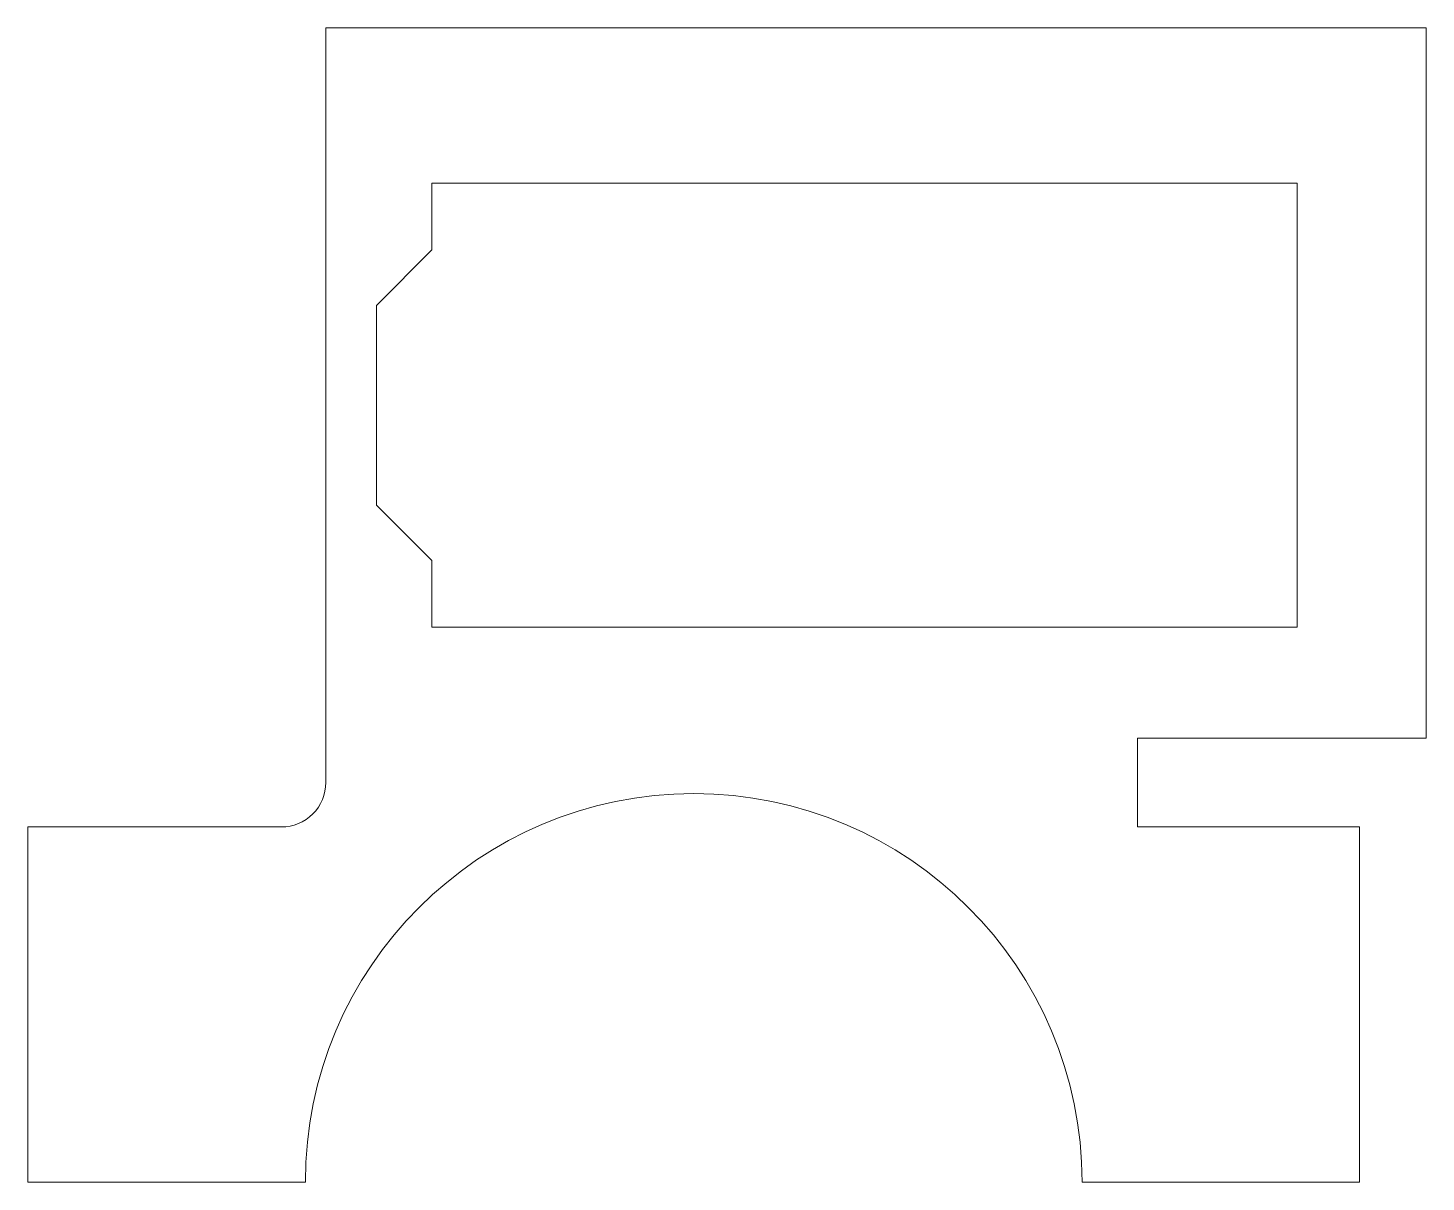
# Model space of a CAD drawing. Header units: millimetres. Extents: x -30 to 33, y 0 to 52.
import ezdxf

# ---------------------------------------------------------------- set-up
doc = ezdxf.new("R2010")
doc.units = ezdxf.units.MM

msp = doc.modelspace()

# ---------------------------------------------------------------- linework, layer by layer
at = {"color": 7, "linetype": 'Continuous', "lineweight": 15}
msp.add_lwpolyline([(-16.579, 52), (-16.579, 18, -0.414214), (-18.579, 16), (-30, 16), (-30, 0), (-17.5, 0, -1), (17.5, 0), (30, 0), (30, 16), (20, 16), (20, 20), (33, 20), (33, 52)], format="xyb", close=True, dxfattribs=at)
msp.add_lwpolyline([(27.2, 45), (-11.8, 45), (-11.8, 42), (-14.3, 39.5), (-14.3, 30.5), (-11.8, 28), (-11.8, 25), (27.2, 25)], close=True, dxfattribs=at)

doc.saveas('drawing.dxf')
